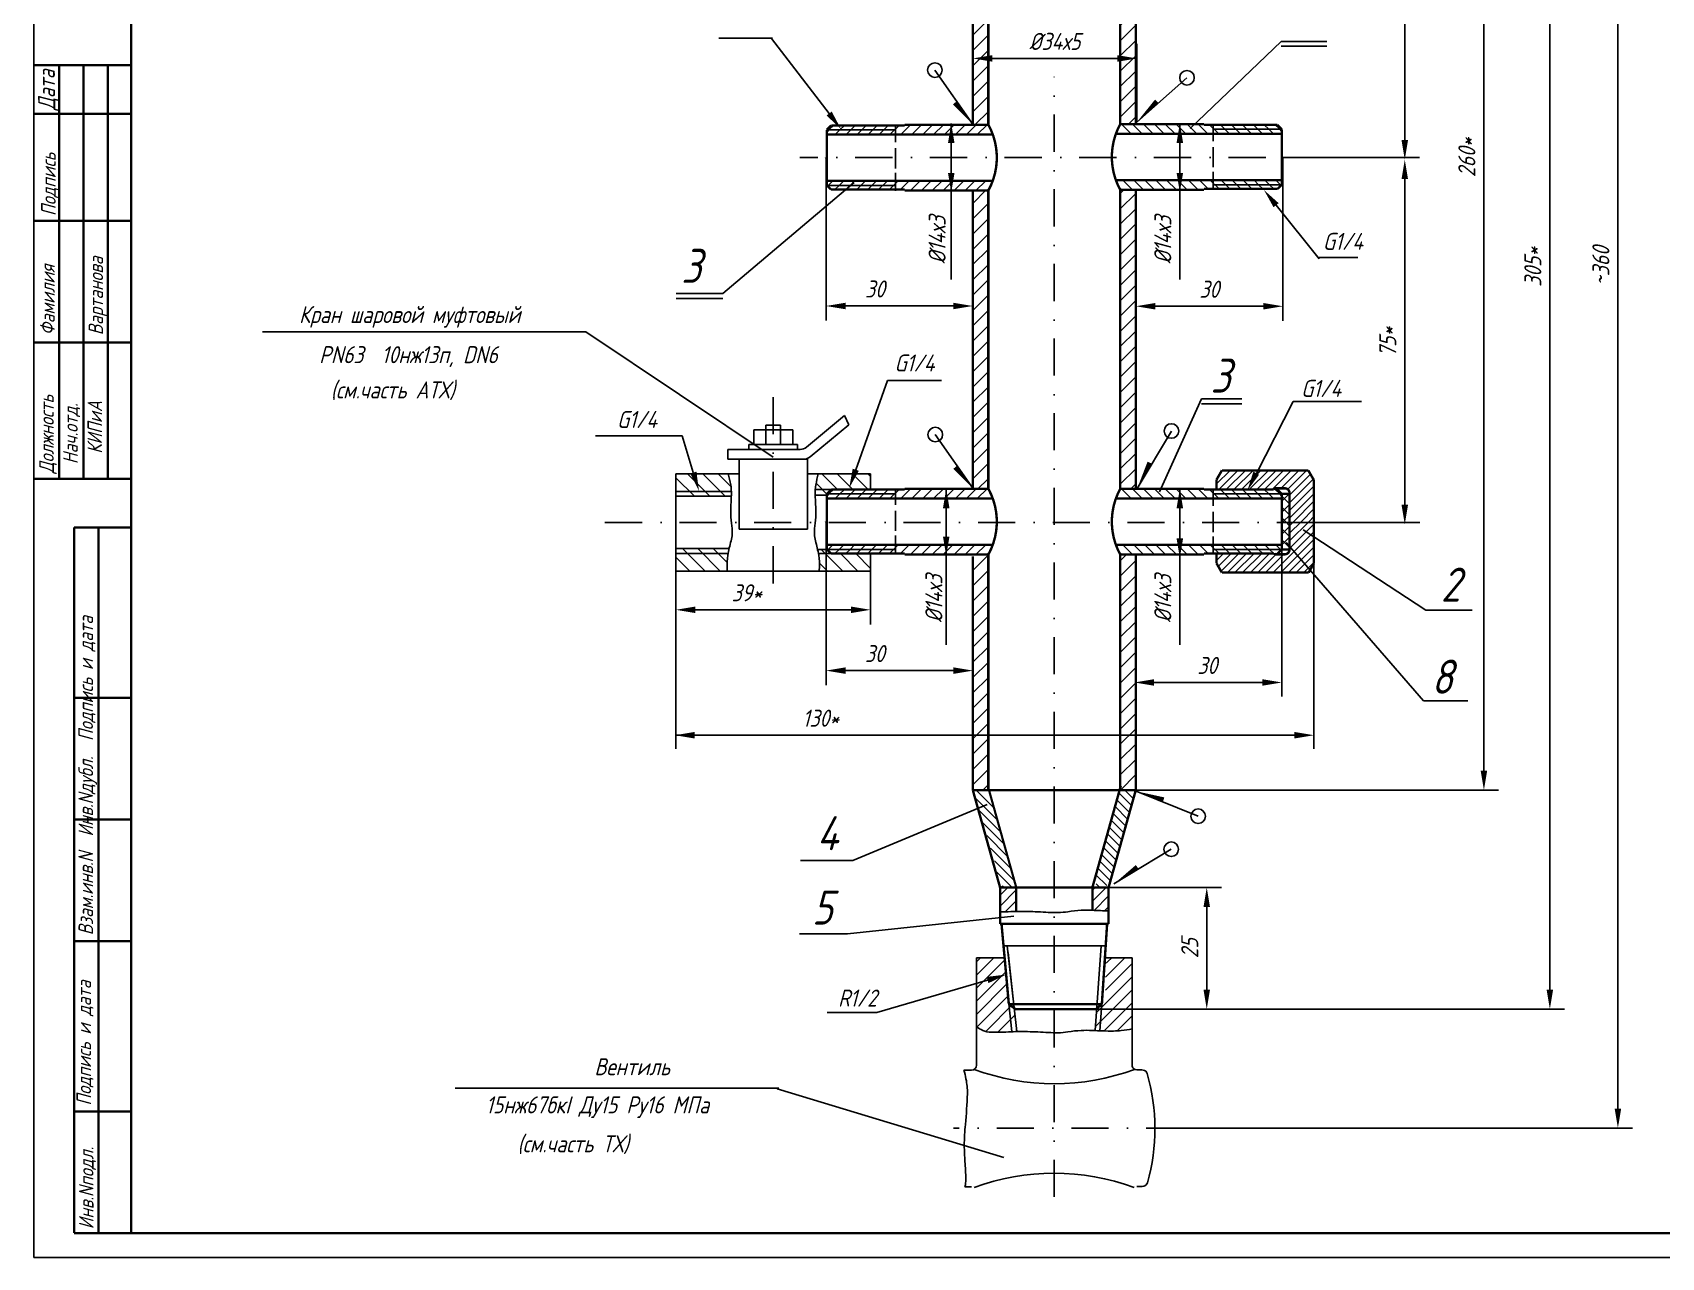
# Model space of a CAD drawing. Extents: x 57 to 1327, y 285 to 885.
# Drawn here: x 56.9 to 391.6, y 336.9 to 588.6 of the extents above; entities that cross this region are included whole.
import ezdxf
from ezdxf.enums import TextEntityAlignment as Align

# ---------------------------------------------------------------- set-up
doc = ezdxf.new("R2010")
doc.units = 0
doc.header["$LTSCALE"] = 0.6
doc.header["$MEASUREMENT"] = 0
doc.linetypes.add('DASHDOT', pattern=[25.4, 12.7, -6.35, 0, -6.35])
doc.linetypes.add('DASHED', pattern=[19.05, 12.7, -6.35])
doc.layers.get('0').update_dxf_attribs({"linetype": 'CONTINUOUS'})
doc.layers.get('DEFPOINTS').update_dxf_attribs({"linetype": 'CONTINUOUS'})
doc.styles.add('ROMANC', font='romanc', dxfattribs={"width": 0.8, "oblique": 15, "height": 3.5})
doc.dimstyles.get("Standard").update_dxf_attribs({"dimtxt": 0.18, "dimasz": 0.18, "dimexe": 0.18, "dimexo": 0.0625, "dimgap": 0.09, "dimtad": 0, "dimtih": 1, "dimtoh": 1, "dimdec": 4, "dimzin": 0, "dimdsep": 46, "dimtxsty": 'Standard', "dimcen": 0.09, "dimadec": 0, "dimazin": 0, "dimtfac": 1, "dimtdec": 4, "dimtofl": 0, "dimtmove": 0, "dimatfit": 3, "dimfxl": 0, "dimtolj": 1, "dimtzin": 0, "dimarcsym": 0})

# ---------------------------------------------------------------- blocks, each defined once
blk = doc.blocks.new('*D9')
at = {"color": 0, "linetype": 'ByBlock'}
for p, q in [((291.37, 717.78), (385.62, 717.78)), ((382.62, 713.78), (382.62, 367.51)), ((287.5, 363.51), (385.62, 363.51))]:
    blk.add_line(p, q, dxfattribs=at)
for points in [[(381.96, 713.78), (383.29, 713.78), (382.62, 717.78)], [(381.96, 367.51), (383.29, 367.51), (382.62, 363.51)]]:
    blk.add_solid(points, dxfattribs=at)
at = {"layer": 'DEFPOINTS', "color": 0, "linetype": 'ByBlock'}
for p in [(291.37, 717.78), (287.5, 363.51), (382.62, 363.51)]:
    blk.add_point(p, dxfattribs=at)
at = {"color": 0, "linetype": 'ByBlock', "style": 'ROMANC', "oblique": 15, "width": 0.8}
blk.add_text('~360', height=3.5, rotation=90, dxfattribs=at).set_placement((379.12, 540.64), align=Align.MIDDLE_CENTER)
blk = doc.blocks.new('*D10')
at = {"color": 0, "linetype": 'ByBlock'}
for p, q in [((266.82, 692.97), (358.09, 692.97)), ((355.09, 688.97), (355.09, 436.97)), ((266.82, 432.97), (358.09, 432.97))]:
    blk.add_line(p, q, dxfattribs=at)
for points in [[(354.42, 688.97), (355.76, 688.97), (355.09, 692.97)], [(354.42, 436.97), (355.76, 436.97), (355.09, 432.97)]]:
    blk.add_solid(points, dxfattribs=at)
at = {"layer": 'DEFPOINTS', "color": 0, "linetype": 'ByBlock'}
for p in [(266.82, 692.97), (266.82, 432.97), (355.09, 432.97)]:
    blk.add_point(p, dxfattribs=at)
at = {"color": 0, "linetype": 'ByBlock', "style": 'ROMANC', "oblique": 15, "width": 0.8}
blk.add_text('260*', height=3.5, rotation=90, dxfattribs=at).set_placement((351.59, 562.97), align=Align.MIDDLE_CENTER)
blk = doc.blocks.new('*D11')
at = {"color": 0, "linetype": 'ByBlock'}
for p, q in [((266.82, 692.97), (371.64, 692.97)), ((368.64, 688.97), (368.64, 391.97)), ((266.82, 387.97), (371.64, 387.97))]:
    blk.add_line(p, q, dxfattribs=at)
for points in [[(367.97, 688.97), (369.31, 688.97), (368.64, 692.97)], [(367.97, 391.97), (369.31, 391.97), (368.64, 387.97)]]:
    blk.add_solid(points, dxfattribs=at)
at = {"layer": 'DEFPOINTS', "color": 0, "linetype": 'ByBlock'}
for p in [(266.82, 692.97), (266.82, 387.97), (368.64, 387.97)]:
    blk.add_point(p, dxfattribs=at)
at = {"color": 0, "linetype": 'ByBlock', "style": 'ROMANC', "oblique": 15, "width": 0.8}
blk.add_text('305*', height=3.5, rotation=90, dxfattribs=at).set_placement((365.14, 540.47), align=Align.MIDDLE_CENTER)
blk = doc.blocks.new('*X6')
at = {"color": 0}
for p, q in [((453.46, 506.89), (456.16, 509.59)), ((483.76, 508.9), (484.45, 509.59)), ((483.76, 505.76), (486.96, 508.96)), ((453.46, 503.75), (456.66, 506.95)), ((483.76, 502.61), (486.96, 505.81)), ((453.46, 500.6), (456.66, 503.8)), ((483.76, 499.47), (486.96, 502.67)), ((453.46, 497.46), (456.66, 500.66)), ((483.76, 496.33), (486.96, 499.53)), ((453.46, 494.32), (456.66, 497.52)), ((483.76, 493.19), (486.96, 496.39)), ((453.46, 491.17), (456.66, 494.37)), ((483.76, 490.04), (486.96, 493.24)), ((453.46, 488.03), (456.66, 491.23)), ((483.76, 486.9), (486.96, 490.1)), ((453.46, 484.89), (456.66, 488.09)), ((483.76, 483.76), (486.96, 486.96)), ((453.46, 481.74), (456.66, 484.94)), ((483.76, 480.61), (486.96, 483.81)), ((453.46, 478.6), (456.66, 481.8)), ((453.46, 475.46), (456.66, 478.66)), ((483.76, 477.47), (486.96, 480.67)), ((453.46, 472.31), (456.66, 475.51)), ((483.76, 474.33), (486.96, 477.53)), ((453.46, 469.17), (456.66, 472.37)), ((483.76, 471.18), (486.96, 474.38)), ((453.46, 466.03), (456.66, 469.23)), ((483.76, 468.04), (486.96, 471.24)), ((453.46, 462.89), (456.66, 466.09)), ((483.76, 464.9), (486.96, 468.1)), ((453.46, 459.74), (456.66, 462.94)), ((483.76, 461.75), (486.96, 464.95)), ((453.46, 456.6), (456.66, 459.8)), ((483.76, 458.61), (486.96, 461.81)), ((483.76, 455.47), (486.96, 458.67)), ((453.46, 453.46), (456.66, 456.66)), ((483.76, 452.33), (486.96, 455.53)), ((453.46, 450.31), (456.66, 453.51)), ((483.76, 449.18), (486.96, 452.38)), ((454.38, 448.09), (456.66, 450.37)), ((485.81, 448.09), (486.96, 449.24))]:
    blk.add_line(p, q, dxfattribs=at)
blk = doc.blocks.new('*D12')
at = {"color": 0, "linetype": 'ByBlock'}
for p, q in [((313.78, 562.97), (313.78, 529.39)), ((283.57, 555.59), (283.57, 529.39)), ((309.78, 532.39), (287.57, 532.39))]:
    blk.add_line(p, q, dxfattribs=at)
for points in [[(287.57, 533.06), (287.57, 531.73), (283.57, 532.39)], [(309.78, 533.06), (309.78, 531.73), (313.78, 532.39)]]:
    blk.add_solid(points, dxfattribs=at)
at = {"layer": 'DEFPOINTS', "color": 0, "linetype": 'ByBlock'}
for p in [(313.78, 562.97), (283.57, 555.59), (283.57, 532.39)]:
    blk.add_point(p, dxfattribs=at)
at = {"color": 0, "linetype": 'ByBlock', "style": 'ROMANC', "oblique": 15, "width": 0.8}
blk.add_text('30', height=3.5, dxfattribs=at).set_placement((298.67, 535.89), align=Align.MIDDLE_CENTER)
blk = doc.blocks.new('*X7')
at = {"color": 0}
for p, q in [((483.78, 596.09), (483.76, 596.12)), ((486.03, 596.09), (484.03, 598.09)), ((488.27, 596.09), (486.27, 598.09)), ((490.52, 596.09), (488.52, 598.09)), ((492.76, 596.09), (490.76, 598.09)), ((495.01, 596.09), (493.01, 598.09)), ((497.25, 596.09), (495.25, 598.09)), ((499.5, 596.09), (497.5, 598.09)), ((501.74, 596.09), (499.74, 598.09)), ((503.99, 596.09), (502.12, 597.96)), ((506.23, 596.09), (504.37, 597.96)), ((506.96, 597.62), (506.61, 597.96)), ((507.53, 597.04), (506.96, 597.62)), ((508.48, 596.09), (507.53, 597.04)), ((509.77, 597.04), (508.86, 597.96)), ((510.72, 596.09), (509.77, 597.04)), ((512.02, 597.04), (511.1, 597.96)), ((512.97, 596.09), (512.02, 597.04)), ((514.26, 597.04), (513.35, 597.96)), ((515.21, 596.09), (514.26, 597.04)), ((516.51, 597.04), (515.45, 598.1)), ((516.96, 596.6), (516.51, 597.04)), ((486.3, 584.59), (484.3, 586.59)), ((488.55, 584.59), (486.55, 586.59)), ((490.79, 584.59), (488.79, 586.59)), ((493.04, 584.59), (491.04, 586.59)), ((495.28, 584.59), (493.28, 586.59)), ((497.53, 584.59), (495.53, 586.59)), ((499.77, 584.59), (497.77, 586.59)), ((501.96, 584.65), (500.02, 586.59)), ((504.05, 584.8), (502.26, 586.59)), ((506.3, 584.8), (504.51, 586.59)), ((506.96, 586.39), (506.75, 586.59)), ((507.7, 585.64), (506.96, 586.39)), ((509.95, 585.64), (509, 586.59)), ((512.19, 585.64), (511.24, 586.59)), ((514.44, 585.64), (513.49, 586.59)), ((516.68, 585.64), (515.73, 586.59)), ((484.06, 584.59), (483.76, 584.89)), ((508.54, 584.8), (507.7, 585.64)), ((510.79, 584.8), (509.95, 585.64)), ((513.03, 584.8), (512.19, 585.64)), ((515.28, 584.8), (514.44, 585.64)), ((516.82, 585.51), (516.68, 585.64))]:
    blk.add_line(p, q, dxfattribs=at)
blk = doc.blocks.new('*X5')
at = {"color": 0}
for p, q in [((453.46, 431.45), (456.6, 434.59)), ((483.76, 433.47), (484.88, 434.59)), ((483.76, 430.32), (486.96, 433.52)), ((453.46, 428.31), (456.66, 431.51)), ((483.76, 427.18), (486.96, 430.38)), ((453.46, 425.17), (456.66, 428.37)), ((453.46, 422.03), (456.66, 425.23)), ((483.76, 424.04), (486.96, 427.24)), ((453.46, 418.88), (456.66, 422.08)), ((483.76, 420.89), (486.96, 424.09)), ((453.46, 415.74), (456.66, 418.94)), ((483.76, 417.75), (486.96, 420.95)), ((453.46, 412.6), (456.66, 415.8)), ((483.76, 414.61), (486.96, 417.81)), ((453.46, 409.45), (456.66, 412.65)), ((483.76, 411.46), (486.96, 414.66)), ((453.46, 406.31), (456.66, 409.51)), ((483.76, 408.32), (486.96, 411.52)), ((483.76, 405.18), (486.96, 408.38)), ((453.46, 403.17), (456.66, 406.37)), ((483.76, 402.04), (486.96, 405.24)), ((453.46, 400.02), (456.66, 403.22)), ((483.76, 398.89), (486.96, 402.09)), ((453.46, 396.88), (456.66, 400.08)), ((483.76, 395.75), (486.96, 398.95)), ((453.46, 393.74), (456.66, 396.94)), ((483.76, 392.61), (486.96, 395.81)), ((453.46, 390.59), (456.66, 393.79)), ((483.76, 389.46), (486.96, 392.66)), ((453.46, 387.45), (456.66, 390.65)), ((483.78, 386.34), (486.96, 389.52)), ((455.49, 386.34), (456.66, 387.51)), ((486.92, 386.34), (486.96, 386.38))]:
    blk.add_line(p, q, dxfattribs=at)
blk = doc.blocks.new('*X8')
at = {"color": 0}
for p, q in [((459.06, 364.76), (460.64, 366.34)), ((459.06, 362.52), (462.38, 365.84)), ((478.03, 365.78), (478.6, 366.34)), ((478.03, 363.54), (480.84, 366.34)), ((460.1, 361.32), (462.38, 363.6)), ((478.37, 361.62), (481.36, 364.61)), ((480.54, 361.55), (481.36, 362.37))]:
    blk.add_line(p, q, dxfattribs=at)
blk = doc.blocks.new('*X4')
at = {"color": 0}
for p, q in [((453.46, 582.32), (455.73, 584.59)), ((453.46, 579.18), (456.66, 582.38)), ((483.76, 584.33), (484.02, 584.59)), ((483.76, 581.19), (486.96, 584.39)), ((453.46, 576.04), (456.66, 579.24)), ((483.76, 578.05), (486.96, 581.25)), ((453.46, 572.89), (456.66, 576.09)), ((483.76, 574.91), (486.96, 578.11)), ((453.46, 569.75), (456.66, 572.95)), ((483.76, 571.76), (486.96, 574.96)), ((453.46, 566.61), (456.66, 569.81)), ((483.76, 568.62), (486.96, 571.82)), ((453.46, 563.46), (456.66, 566.66)), ((483.76, 565.48), (486.96, 568.68)), ((453.46, 560.32), (456.66, 563.52)), ((483.76, 562.33), (486.96, 565.53)), ((483.76, 559.19), (486.96, 562.39)), ((453.46, 557.18), (456.66, 560.38)), ((483.76, 556.05), (486.96, 559.25)), ((453.46, 554.03), (456.66, 557.23)), ((483.76, 552.9), (486.96, 556.1)), ((453.46, 550.89), (456.66, 554.09)), ((483.76, 549.76), (486.96, 552.96)), ((453.46, 547.75), (456.66, 550.95)), ((483.76, 546.62), (486.96, 549.82)), ((453.46, 544.61), (456.66, 547.81)), ((483.76, 543.47), (486.96, 546.67)), ((453.46, 541.46), (456.66, 544.66)), ((483.76, 540.33), (486.96, 543.53)), ((453.46, 538.32), (456.66, 541.52)), ((483.76, 537.19), (486.96, 540.39)), ((453.46, 535.18), (456.66, 538.38)), ((483.76, 534.05), (486.96, 537.25)), ((453.46, 532.03), (456.66, 535.23)), ((483.76, 530.9), (486.96, 534.1)), ((453.46, 528.89), (456.66, 532.09)), ((453.46, 525.75), (456.66, 528.95)), ((483.76, 527.76), (486.96, 530.96)), ((453.95, 523.09), (456.66, 525.8)), ((483.76, 524.62), (486.96, 527.82)), ((485.38, 523.09), (486.96, 524.67))]:
    blk.add_line(p, q, dxfattribs=at)

msp = doc.modelspace()

# ---------------------------------------------------------------- linework, layer by layer
for p, q in [((57.1204, 336.9396), (57.1204, 756.9396)), ((197.87, 587.494), (208.936, 587.494)), ((220.54773, 571.98896), (208.69435, 587.44474)), ((294.71, 568.932), (313.461, 586.819)), ((313.461, 586.819), (322.837, 586.819)), ((313.461, 585.819), (322.837, 585.819)), ((250.15347, 569.673), (242.27294, 580.92638)), ((283.78804, 570.24755), (294.08034, 579.34755)), ((234.185, 566.111), (234.185, 569.622)), ((235.068, 569.5525), (235.068, 569.687)), ((298.568, 569.6785), (298.568, 569.813)), ((299.451, 566.344), (299.451, 569.855)), ((234.185, 560.728), (234.185, 564.873)), ((299.451, 560.961), (299.451, 565.106)), ((234.185, 556.122), (234.185, 559.8)), ((299.451, 556.355), (299.451, 560.033)), ((225.703, 557.797), (198.691, 535.002)), ((235.068, 556.187), (235.068, 556.3955)), ((298.568, 556.313), (298.568, 556.5215)), ((312.38636, 553.16464), (321.20818, 542.12973)), ((320.942, 542.385), (329.174, 542.385)), ((198.691, 535.002), (189.087, 535.002)), ((198.691, 534.002), (189.087, 534.002)), ((170.536, 527.107), (104.14185, 527.107)), ((209.034, 501.376), (170.536, 527.107)), ((226.01152, 498.79833), (232.544, 517.148)), ((232.544, 517.148), (243.61, 517.148)), ((288.404, 494.271), (297.09, 513.367)), ((297.09, 513.367), (305.342, 513.367)), ((297.09, 512.367), (305.342, 512.367)), ((308.30431, 497.90688), (315.872, 512.797)), ((315.872, 512.797), (329.943, 512.797)), ((215.9005, 503.43698), (223.69984, 509.93045)), ((190.33634, 505.756), (172.551, 505.756)), ((192.64141, 498.21719), (190.33634, 505.756)), ((205.068, 503.974), (205.068, 506.974)), ((207.568, 503.974), (207.568, 507.974)), ((210.568, 503.974), (210.568, 507.974)), ((213.068, 503.974), (213.068, 506.974)), ((216.62409, 501.43698), (224.56783, 508.05067)), ((250.23947, 494.785), (242.35894, 506.03838)), ((283.84593, 494.95393), (290.87783, 506.7562)), ((199.717, 502.974), (199.717, 500.974)), ((204.068, 502.974), (204.068, 503.974)), ((214.068, 502.974), (214.068, 503.974)), ((202.068, 486.584), (202.068, 500.974)), ((216.068, 486.584), (216.068, 501.10948)), ((189.068, 494.3435), (189.068, 497.974)), ((229.068, 494.7455), (229.068, 497.974)), ((189.068, 494.3435), (200.46111, 494.3435)), ((189.068, 493.3435), (200.45209, 493.3435)), ((220.29212, 493.60588), (217.67509, 493.60588)), ((220.9835, 494.7455), (217.69728, 494.7455)), ((234.185, 491.605), (234.185, 494.7455)), ((235.068, 494.7455), (235.068, 494.88)), ((298.568, 494.7455), (298.568, 494.88)), ((299.451, 491.369), (299.451, 494.88)), ((234.185, 486.222), (234.185, 490.367)), ((299.451, 485.986), (299.451, 490.131)), ((202.068, 486.584), (216.068, 486.584)), ((317.936, 486.459), (343.125, 469.967)), ((320.156, 487.974), (341.953, 487.974)), ((189.068, 482.5885), (199.068, 482.5885)), ((199.085, 482.5885), (199.9971, 482.5885)), ((220.068, 482.43), (218.17284, 482.43)), ((234.185, 481.5885), (234.185, 485.294)), ((299.451, 481.38), (299.451, 485.058)), ((314.462, 483.855), (342.691, 451.305)), ((189.068, 481.5885), (199.80002, 481.5885)), ((189.068, 477.974), (189.068, 481.5885)), ((220.9095, 481.5885), (218.33598, 481.5885)), ((229.068, 477.974), (229.068, 481.5885)), ((235.068, 481.38), (235.068, 481.5885)), ((298.568, 481.38), (298.568, 481.5885)), ((343.125, 469.967), (352.68, 469.967)), ((342.691, 451.305), (351.811, 451.305)), ((283.62754, 432.73032), (296.37424, 427.60556)), ((253.02, 429.98), (225.384, 418.516)), ((225.384, 418.516), (214.695, 418.516)), ((279.08033, 413.69177), (290.83045, 420.81048)), ((277.468, 412.974), (256.168, 412.974)), ((258.495, 407.052), (224.342, 403.405)), ((224.342, 403.405), (214.434, 403.405)), ((250.818, 398.506), (250.818, 376.44178)), ((277.37277, 400.974), (256.37831, 400.974)), ((257.14663, 400.974), (259.10543, 383.34485)), ((257.30058, 399.58846), (258.57055, 388.1588)), ((276.42823, 400.974), (275.2005, 383.54622)), ((277.25701, 398.50843), (276.20083, 383.51573)), ((282.818, 398.506), (282.818, 376.21038)), ((253.09332, 393.93906), (230.338, 387.251)), ((257.46337, 389.068), (258.09959, 383.34202)), ((257.46623, 389.04225), (258.57055, 388.1588)), ((276.58718, 388.99999), (275.40568, 387.974)), ((230.338, 387.251), (220.17, 387.251)), ((275.40568, 387.974), (258.80154, 387.974)), ((249.818, 375.44178), (248.2432, 375.44178)), ((283.777, 375.49378), (284.543, 375.49378)), ((143.69564, 371.691), (210.19333, 371.691)), ((209.834, 371.59), (256.472, 357.48)), ((249.818, 351.45122), (248.46337, 351.45122)), ((283.777, 351.50322), (284.543, 351.50322)), ((651.1204, 336.9396), (57.1204, 336.9396))]:
    msp.add_line(p, q)
at = {"color": 0, "linetype": 'ByBlock'}
for p, q in [((338.832, 633.44026), (338.832, 566.52926)), ((250.068, 569.77571), (250.068, 586.318)), ((283.78804, 570.24755), (283.78804, 586.318)), ((254.068, 583.318), (279.78804, 583.318)), ((245.638, 569.958), (245.638, 556.458)), ((292.608, 569.958), (292.608, 556.458)), ((219.92311, 562.896), (219.92311, 529.447)), ((313.568, 562.96426), (341.832, 562.96426)), ((245.638, 556.458), (245.638, 548.458)), ((292.608, 556.458), (292.608, 548.458)), ((338.832, 558.52926), (338.832, 491.59626)), ((245.638, 548.458), (245.638, 537.874)), ((292.608, 548.458), (292.608, 537.874)), ((223.92311, 532.447), (246.72246, 532.447)), ((189.068, 497.974), (189.068, 441.438)), ((244.607, 494.88), (244.607, 481.38)), ((283.568, 494.88), (295.608, 494.88)), ((292.608, 494.88), (292.608, 481.38)), ((219.92311, 487.974), (219.92311, 454.525)), ((313.568, 487.974), (313.568, 452.237)), ((229.068, 481.504), (229.068, 467.016)), ((244.607, 481.38), (244.607, 473.38)), ((282.91354, 481.38), (295.608, 481.38)), ((292.608, 481.38), (292.608, 473.38)), ((320.156, 481.31008), (320.156, 441.438)), ((244.607, 473.38), (244.607, 462.796)), ((292.608, 473.38), (292.608, 462.796)), ((193.068, 470.016), (225.068, 470.016)), ((223.92311, 457.525), (246.72246, 457.525)), ((309.568, 455.087), (286.91354, 455.087)), ((189.068, 444.246), (316.156, 444.246)), ((277.468, 412.974), (301.137, 412.974)), ((298.137, 408.974), (298.137, 391.974)), ((275.51242, 387.974), (301.137, 387.974))]:
    msp.add_line(p, q, dxfattribs=at)
at = {"linetype": 'DASHDOT'}
for p, q in [((266.818, 349.394), (266.818, 579.511)), ((325.586, 562.974), (214.546, 562.974)), ((209.068, 475.441), (209.068, 515.526)), ((320.156, 487.974), (173.761, 487.974)), ((293.281, 363.506), (246.12, 363.506))]:
    msp.add_line(p, q, dxfattribs=at)
at = {"linetype": 'Continuous'}
for p, q in [((220.068, 568.637), (234.185, 568.637)), ((313.568, 568.763), (299.451, 568.763)), ((220.068, 557.237), (234.185, 557.237)), ((313.568, 557.363), (299.451, 557.363)), ((213.068, 506.974), (205.068, 506.974)), ((210.568, 507.974), (207.568, 507.974)), ((214.62082, 502.974), (199.717, 502.974)), ((214.068, 503.974), (204.068, 503.974)), ((216.068, 500.974), (199.717, 500.974)), ((202.068, 497.974), (189.068, 497.974)), ((229.068, 497.974), (216.068, 497.974)), ((220.068, 493.83), (234.185, 493.83)), ((313.568, 493.83), (299.451, 493.83)), ((220.068, 482.43), (234.185, 482.43)), ((313.568, 482.43), (299.451, 482.43)), ((229.068, 477.974), (189.068, 477.974)), ((256.60334, 398.506), (250.818, 398.506)), ((282.818, 398.506), (277.318, 398.506)), ((276.55725, 388.974), (257.55154, 388.974)), ((276.55725, 388.974), (266.818, 388.974))]:
    msp.add_line(p, q, dxfattribs=at)
at = {"color": 0}
for p, q in [((220.068, 562.63611), (219.76711, 562.937)), ((220.068, 562.63611), (219.76711, 562.937)), ((313.568, 562.76211), (313.86889, 563.063)), ((192.86808, 493.3435), (189.068, 497.14358)), ((196.01117, 493.3435), (191.42917, 497.9255)), ((199.15426, 493.3435), (194.57226, 497.9255)), ((200.38745, 495.25339), (197.71534, 497.9255)), ((220.27195, 493.60588), (217.87002, 496.00781)), ((222.27542, 494.7455), (219.04692, 497.974)), ((225.41851, 494.7455), (222.19001, 497.974)), ((228.5616, 494.7455), (225.3331, 497.974)), ((229.068, 497.38219), (228.47619, 497.974)), ((300.156, 495.88406), (302.93894, 498.667)), ((300.58898, 494.7455), (304.51048, 498.667)), ((301.09529, 498.3949), (301.36739, 498.667)), ((302.16053, 494.7455), (306.08203, 498.667)), ((303.73207, 494.7455), (307.65357, 498.667)), ((305.30361, 494.7455), (309.22511, 498.667)), ((306.87516, 494.7455), (310.79666, 498.667)), ((308.4467, 494.7455), (312.3682, 498.667)), ((310.01825, 494.7455), (313.93975, 498.667)), ((311.58979, 494.7455), (315.51129, 498.667)), ((313.40484, 494.989), (317.08284, 498.667)), ((314.76583, 494.77844), (318.65438, 498.667)), ((315.152, 493.59307), (319.44954, 497.89062)), ((315.152, 492.02153), (319.97674, 496.84626)), ((315.152, 490.44998), (320.156, 495.45398)), ((313.568, 492.31924), (315.07876, 493.83)), ((315.152, 491.79776), (313.568, 493.38176)), ((315.152, 488.87844), (320.156, 493.88244)), ((316.01211, 488.167), (320.156, 492.31089)), ((313.568, 490.07418), (315.152, 491.65818)), ((315.152, 489.55269), (313.568, 491.13669)), ((314.32963, 488.13), (313.568, 488.89163)), ((313.86889, 488.13), (315.152, 489.41311)), ((317.58365, 488.167), (320.156, 490.73935)), ((319.1552, 488.167), (320.156, 489.1678)), ((220.068, 487.82911), (219.76711, 488.13)), ((220.068, 487.82911), (219.76711, 488.13)), ((311.79829, 477.667), (320.156, 486.02471)), ((313.568, 487.82911), (313.86889, 488.13)), ((313.568, 485.58405), (315.152, 487.16805)), ((315.152, 485.06257), (313.568, 486.64657)), ((315.152, 487.30763), (314.32963, 488.13)), ((315.152, 484.1638), (319.1552, 488.167)), ((315.152, 485.73535), (317.58365, 488.167)), ((315.152, 487.30689), (316.01211, 488.167)), ((315.152, 482.59226), (320.156, 487.59626)), ((195.04367, 477.974), (190.42917, 482.5885)), ((198.18676, 477.974), (193.57226, 482.5885)), ((199.58522, 479.71862), (196.71534, 482.5885)), ((223.33147, 477.974), (218.87547, 482.43)), ((313.36983, 477.667), (320.156, 484.45317)), ((313.568, 483.33898), (315.152, 484.92298)), ((315.152, 482.8175), (313.568, 484.4015)), ((314.94138, 477.667), (320.156, 482.88162)), ((191.90058, 477.974), (189.068, 480.80658)), ((220.18838, 477.974), (218.55494, 479.60744)), ((226.47456, 477.974), (222.86006, 481.5885)), ((229.068, 478.52365), (226.00315, 481.5885)), ((300.156, 480.16862), (301.57588, 481.5885)), ((300.50516, 478.94623), (303.14743, 481.5885)), ((301.08039, 477.94991), (304.71897, 481.5885)), ((302.36902, 477.667), (306.29052, 481.5885)), ((303.94056, 477.667), (307.86206, 481.5885)), ((305.51211, 477.667), (309.43361, 481.5885)), ((307.10861, 477.667), (311.03011, 481.5885)), ((308.6552, 477.667), (312.4052, 481.417)), ((310.22674, 477.667), (313.97674, 481.417)), ((316.51292, 477.667), (320.156, 481.31008)), ((318.08447, 477.667), (320.156, 479.73853)), ((254.41474, 429.31803), (250.75878, 432.974)), ((282.67107, 429.79852), (280.0743, 432.3953)), ((283.06345, 431.20219), (281.29165, 432.974)), ((283.45575, 432.60595), (283.0877, 432.974)), ((255.11321, 426.82352), (250.55305, 431.38368)), ((255.81167, 424.329), (251.34124, 428.79943)), ((281.88632, 426.99118), (279.28954, 429.58795)), ((282.2787, 428.39485), (279.68192, 430.99163)), ((256.51014, 421.83449), (252.12944, 426.21518)), ((280.70918, 422.78016), (278.1124, 425.37694)), ((281.10156, 424.18383), (278.50478, 426.78061)), ((281.49394, 425.5875), (278.89716, 428.18428)), ((257.2086, 419.33997), (252.91763, 423.63094)), ((279.92443, 419.97281), (277.32765, 422.56959)), ((280.3168, 421.37648), (277.72003, 423.97326)), ((257.90707, 416.84545), (253.70583, 421.04669)), ((258.60553, 414.35094), (254.49402, 418.46244)), ((279.13967, 417.16547), (276.54289, 419.76224)), ((279.53205, 418.56914), (276.93527, 421.16592)), ((258.18642, 412.974), (254.68862, 416.4718)), ((277.57901, 413.33797), (275.36576, 415.55123)), ((278.35491, 414.35812), (275.75813, 416.9549)), ((278.74729, 415.76179), (276.15051, 418.35857)), ((256.39037, 412.974), (256.07041, 413.29395)), ((276.14693, 412.974), (275.39675, 413.72418)), ((250.818, 397.65489), (251.66911, 398.506)), ((250.818, 394.96081), (254.36319, 398.506)), ((277.16623, 397.21974), (278.5457, 398.41764)), ((277.318, 394.52005), (281.30395, 398.506)), ((250.818, 392.26674), (256.47896, 397.9277)), ((250.818, 389.57266), (256.74837, 395.50303)), ((277.318, 391.82597), (282.818, 397.32597)), ((250.818, 386.87858), (257.01777, 393.07836)), ((275.25917, 384.37898), (282.818, 391.93782)), ((275.46334, 387.27723), (282.818, 394.63189)), ((250.86622, 384.23273), (257.28718, 390.65369)), ((252.71578, 383.38821), (258.46213, 389.13456)), ((277.056, 383.48173), (282.818, 389.24374)), ((255.24152, 383.21987), (258.73154, 386.70989)), ((279.75337, 383.48503), (282.818, 386.54966))]:
    msp.add_line(p, q, dxfattribs=at)
at = {"linetype": 'DASHED'}
msp.add_line((277.468, 400.974), (256.37831, 400.974), dxfattribs=at)
for points, const_width in [([(77.1204, 341.9396), (77.1204, 751.9396)], 0.5), ([(250.068, 570.088), (250.068, 631.281)], 0.5), ([(250.068, 569.724), (250.068, 631.224)], 0.5), ([(253.268, 569.687), (253.268, 631.244)], 0.5), ([(253.268, 569.937), (253.268, 631.244)], 0.5), ([(280.368, 569.813), (280.368, 631.224)], 0.5), ([(283.568, 569.724), (283.568, 631.224)], 0.5), ([(77.2404, 581.9396), (57.1204, 581.9396)], 0.5), ([(62.3404, 496.9396), (62.3404, 581.9396)], 0.5), ([(67.3404, 496.9396), (67.3404, 581.9396)], 0.5), ([(72.3404, 496.9396), (72.3404, 581.9396)], 0.5), ([(77.2404, 571.9396), (57.1204, 571.9396)], 0.5), ([(220.068, 568.637), (220.9835, 569.5525)], 0.5), ([(220.9835, 569.5525), (236.068, 569.5525)], 0.5), ([(221.63066, 569.64828), (221.72575, 569.5525)], 0.5), ([(235.068, 569.5525), (235.068, 569.687)], 0.5), ([(236.068, 569.687), (253.268, 569.687)], 0.5), ([(236.068, 569.5525), (236.068, 569.687)], 0.5), ([(297.568, 569.813), (280.368, 569.813)], 0.5), ([(297.568, 569.6785), (297.568, 569.813)], 0.5), ([(312.6525, 569.6785), (297.568, 569.6785)], 0.5), ([(298.568, 569.6785), (298.568, 569.813)], 0.5), ([(313.568, 568.763), (312.6525, 569.6785)], 0.5), ([(313.568, 557.363), (313.568, 568.763)], 0.5), ([(220.068, 557.237), (220.068, 568.637)], 0.5), ([(220.068, 567.687), (254.17189, 567.687)], 0.5), ([(313.568, 567.813), (279.46411, 567.813)], 0.5), ([(220.068, 558.187), (254.17189, 558.187)], 0.5), ([(220.068, 557.237), (220.9095, 556.3955)], 0.5), ([(220.9095, 556.3955), (236.068, 556.3955)], 0.5), ([(221.63066, 556.37172), (221.65427, 556.3955)], 0.25), ([(235.068, 556.187), (235.068, 556.3955)], 0.5), ([(236.068, 556.187), (236.068, 556.3955)], 0.5), ([(236.068, 556.187), (253.268, 556.187)], 0.5), ([(250.068, 495.031), (250.068, 556.224)], 0.5), ([(253.268, 494.88), (253.268, 556.187)], 0.5), ([(313.568, 558.313), (279.46411, 558.313)], 0.5), ([(280.368, 494.88), (280.368, 556.313)], 0.5), ([(297.568, 556.313), (280.368, 556.313)], 0.5), ([(283.568, 494.724), (283.568, 556.224)], 0.5), ([(297.568, 556.313), (297.568, 556.5215)], 0.5), ([(312.7265, 556.5215), (297.568, 556.5215)], 0.5), ([(298.568, 556.313), (298.568, 556.5215)], 0.5), ([(312.00534, 556.49772), (311.98173, 556.5215)], 0.25), ([(313.568, 557.363), (312.7265, 556.5215)], 0.5), ([(77.2404, 549.9396), (57.1204, 549.9396)], 0.5), ([(77.2404, 524.9396), (57.1204, 524.9396)], 0.5), ([(300.156, 496.768), (301.25239, 498.667)], 0.5), ([(319.0013, 498.667), (301.25239, 498.667)], 0.5), ([(320.156, 496.667), (319.0013, 498.667)], 0.5), ([(77.2404, 496.9396), (57.1204, 496.9396)], 0.5), ([(300.156, 496.768), (300.156, 494.7455)], 0.5), ([(320.156, 496.667), (320.156, 479.54541)], 0.5), ([(220.068, 493.83), (220.9835, 494.7455)], 0.5), ([(220.068, 482.43), (220.068, 493.83)], 0.5), ([(220.068, 492.88), (254.17189, 492.88)], 0.5), ([(220.9835, 494.7455), (236.068, 494.7455)], 0.5), ([(221.63066, 494.84128), (221.72575, 494.7455)], 0.5), ([(236.068, 494.88), (253.268, 494.88)], 0.5), ([(236.068, 494.7455), (236.068, 494.88)], 0.5), ([(313.568, 492.88), (279.46411, 492.88)], 0.5), ([(297.568, 494.88), (280.368, 494.88)], 0.5), ([(297.568, 494.7455), (297.568, 494.88)], 0.5), ([(311.91025, 494.7455), (297.568, 494.7455)], 0.5), ([(298.568, 494.7455), (298.568, 494.88)], 0.5), ([(312.00534, 494.84128), (311.91025, 494.7455)], 0.5), ([(313.568, 493.83), (312.409, 494.989)], 0.5), ([(313.568, 482.43), (313.568, 493.83)], 0.5), ([(313.568, 493.83), (315.172, 493.83)], 0.5), ([(315.152, 482.417), (315.152, 493.989)], 0.5), ([(65.4004, 341.9396), (65.4004, 486.9396)], 0.5), ([(77.1204, 486.9396), (65.4004, 486.9396)], 0.5), ([(70.4004, 341.9396), (70.4004, 486.9396)], 0.5), ([(220.068, 483.38), (254.17189, 483.38)], 0.5), ([(220.068, 482.43), (220.9095, 481.5885)], 0.5), ([(313.568, 483.38), (279.46411, 483.38)], 0.5), ([(313.568, 482.43), (312.51587, 481.37787)], 0.5), ([(313.568, 482.43), (315.122, 482.43)], 0.5), ([(220.9095, 481.5885), (236.068, 481.5885)], 0.5), ([(221.63066, 481.56472), (221.65427, 481.5885)], 0.25), ([(235.068, 481.38), (235.068, 481.5885)], 0.5), ([(236.068, 481.38), (236.068, 481.5885)], 0.5), ([(236.068, 481.38), (253.268, 481.38)], 0.5), ([(250.068, 432.974), (250.068, 481.031)], 0.5), ([(253.268, 432.974), (253.268, 481.38)], 0.5), ([(297.568, 481.38), (280.368, 481.38)], 0.5), ([(280.368, 432.974), (280.368, 481.38)], 0.5), ([(283.568, 432.974), (283.568, 481.224)], 0.5), ([(297.568, 481.38), (297.568, 481.5885)], 0.5), ([(311.98173, 481.5885), (297.568, 481.5885)], 0.5), ([(298.568, 481.38), (298.568, 481.5885)], 0.5), ([(300.156, 481.5885), (300.156, 479.551)], 0.5), ([(300.156, 479.551), (301.24373, 477.667)], 0.5), ([(312.00534, 481.56472), (311.98173, 481.5885)], 0.25), ([(320.156, 479.54541), (319.0715, 477.667)], 0.5), ([(319.0715, 477.667), (301.24373, 477.667)], 0.5), ([(77.1204, 451.9396), (65.4004, 451.9396)], 0.5), ([(283.568, 432.974), (250.068, 432.974)], 0.5), ([(255.668, 412.974), (250.068, 432.974)], 0.5), ([(258.99107, 412.974), (253.14948, 433.83682)], 0.45), ([(274.64533, 412.974), (280.48614, 433.86862)], 0.5), ([(277.968, 412.974), (283.568, 433.00713)], 0.5), ([(77.1204, 426.9396), (65.4004, 426.9396)], 0.5), ([(277.968, 412.974), (255.668, 412.974)], 0.5), ([(255.668, 405.474), (255.668, 412.974)], 0.5), ([(258.99107, 412.974), (258.99107, 408.03899)], 0.5), ([(274.64533, 412.974), (274.64533, 408.27103)], 0.5), ([(277.968, 405.474), (277.968, 412.974)], 0.5), ([(277.968, 405.474), (255.668, 405.474)], 0.5), ([(257.46623, 389.04225), (255.968, 405.474)], 0.5), ([(276.58718, 388.99999), (277.668, 405.474)], 0.5), ([(77.1204, 401.9396), (65.4004, 401.9396)], 0.5), ([(257.46623, 389.04225), (258.80154, 387.974)], 0.5), ([(257.46623, 389.04225), (258.57055, 388.1588)], 0.5), ([(257.55154, 388.974), (266.808, 388.974)], 0.5), ([(276.55725, 388.974), (266.828, 388.974)], 0.5), ([(276.58718, 388.99999), (275.40568, 387.974)], 0.5), ([(275.40568, 387.974), (258.80154, 387.974)], 0.5), ([(77.1204, 366.9396), (65.4004, 366.9396)], 0.5), ([(646.4424, 341.9396), (65.4004, 341.9396)], 0.5)]:
    msp.add_lwpolyline(points, dxfattribs=dict(const_width=const_width))
for points, format in [([(250.15347, 569.673, 0, 1, 0), (246.37948, 574.20808, 1, 1, 0)], "xyseb"), ([(283.78804, 570.24755, 0, 1, 0), (287.86832, 574.50917, 1, 1, 0)], "xyseb"), ([(250.23947, 494.785, 0, 1, 0), (246.46548, 499.32008, 1, 1, 0)], "xyseb"), ([(283.84593, 494.95393, 0, 1, 0), (286.43447, 500.25577, 1, 1, 0)], "xyseb"), ([(199.81648, 497.974, -0.024155559), (200.32139, 495.69704, -0.050056378), (200.463, 493.674, -0.009001977), (200.36234, 491.58492, 0.015189341), (200.318, 490.346, 0.034926445), (200.48029, 487.83046, -0.038914959), (200.608, 485.571, -0.064169878), (200.40149, 484.1999, 0.029135832), (199.739, 481.229, 0.051672588), (199.58721, 478.61001, 0.006047744), (199.62379, 477.974)], "xyb"), ([(199.81648, 497.974, -0.024155559), (200.32139, 495.69704, -0.050056378), (200.463, 493.674, -0.009001977), (200.36234, 491.58492, 0.015189341), (200.318, 490.346, 0.034926445), (200.48029, 487.83046, -0.038914959), (200.608, 485.571, -0.064169878), (200.40149, 484.1999, 0.029135832), (199.739, 481.229, 0.051672588), (199.58721, 478.61001, 0.006047744), (199.62379, 477.974)], "xyb"), ([(218.31952, 497.974, 0.024155559), (217.81461, 495.69704, 0.050056378), (217.673, 493.674, 0.009001977), (217.77366, 491.58492, -0.015189341), (217.818, 490.346, -0.034926445), (217.65571, 487.83046, 0.038914959), (217.528, 485.571, 0.064169878), (217.73451, 484.1999, -0.029135832), (218.397, 481.229, -0.051672588), (218.54879, 478.61001, -0.006047744), (218.51221, 477.974)], "xyb"), ([(283.62754, 432.73032, 0, 1, 0), (289.26555, 430.99167, 1, 1, 0)], "xyseb"), ([(279.08033, 413.69177, 0, 1, 0), (283.85517, 417.15744, 1, 1, 0)], "xyseb"), ([(277.968, 408.16306, -0.010633307), (274.61636, 408.27258, 0.026226018), (272.326, 408.276, 0.028310418), (269.62418, 407.98428, -0.037564622), (267.583, 407.802, -0.018985559), (265.57384, 407.85022, 0.008914502), (261.299, 408.039, 0.019358492), (257.90338, 407.99686, -0.008851391), (255.668, 407.92213, -0.103314017)], "xyb"), ([(282.818, 383.87938, -0.010157751), (280.57912, 383.56003, -0.030036469), (278.966, 383.461, -0.01379802), (274.61636, 383.57558, 0.026226018), (272.326, 383.579, 0.028310418), (269.62418, 383.28728, -0.037564622), (267.583, 383.105, -0.018985559), (265.57384, 383.15322, 0.008914502), (261.299, 383.342, 0.019358492), (257.90338, 383.29986, -0.016130036), (253.829, 383.223, -0.103314017), (252.14724, 383.59782, -0.018146955), (250.818, 384.25884)], "xyb"), ([(248.2432, 375.44178, -0.009613406), (248.66808, 373.63093, -0.060208247), (248.946, 370.584, -0.018025436), (248.5336, 364.28291, 0.026042317), (248.318, 359.916, 0.020365688), (248.46077, 356.63363, -0.018463506), (248.632, 353.014, -0.058985379), (248.46337, 351.45122, -0.031086482)], "xyb")]:
    msp.add_lwpolyline(points, format=format)
at = {"const_width": 0.5}
for points in [[(253.268, 569.687, -0.256890417), (253.268, 556.187, -0.256890417)], [(253.268, 569.687, -0.256890417), (253.268, 556.187, -0.256890417)], [(280.368, 569.813, 0.256890417), (280.368, 556.313, 0.256890417)], [(253.268, 494.88, -0.256890417), (253.268, 481.38, -0.256890417)], [(253.268, 494.88, -0.256890417), (253.268, 481.38, -0.256890417)], [(280.368, 494.88, 0.256890417), (280.368, 481.38, 0.256890417)], [(312.36016, 494.989, 0.199850317), (312.00534, 494.84128, 0.199850317)], [(315.152, 493.989, 0.414213562), (314.152, 494.989, 0.414213562)], [(314.152, 481.417, 0.414213562), (315.152, 482.417, 0.414213562)], [(312.00534, 481.56472, 0.199850317), (312.36016, 481.417, 0.199850317)]]:
    msp.add_lwpolyline(points, format="xyb", dxfattribs=at)
for points in [[(223.69984, 509.93045), (224.56783, 508.05067)], [(315.152, 488.167), (315.152, 482.417)]]:
    msp.add_lwpolyline(points)
at = {"linetype": 'Continuous', "const_width": 0.5}
for points in [[(314.152, 494.989), (312.36016, 494.989)], [(314.152, 481.417), (312.36016, 481.417)]]:
    msp.add_lwpolyline(points, dxfattribs=at)
for centre in [(242.27294, 580.92638), (294.08034, 579.34755), (242.35894, 506.03838), (290.87783, 506.7562), (296.37424, 427.60556), (290.83045, 420.81048)]:
    msp.add_circle(centre, 1.5)
for centre, radius, start, end in [((214.62082, 504.974), 2, 270, 309.7796477), ((215.34441, 502.974), 2, 270, 309.7796477), ((249.818, 376.44178), 1, 270, 0), ((266.818, 420.01198), 47.38801, 249.6416083, 290.3583917), ((283.777, 376.49378), 1, 196.4635952, 270), ((284.543, 372.49378), 3, 79.2546456, 90), ((284.91589, 374.45871), 1, 16.3009077, 79.2546456), ((247.09, 363.397), 40.41014, 344.0258348, 16.3009077), ((266.818, 306.87002), 47.38801, 69.7556217, 110.3439067), ((284.543, 354.50322), 3, 270, 282.5726678), ((284.97836, 352.55118), 1, 282.5726678, 344.0258348)]:
    msp.add_arc(centre, radius, start, end)
at = {"color": 0, "linetype": 'ByBlock'}
for points in [[(254.068, 583.98467), (254.068, 582.65133), (250.068, 583.318)], [(279.78804, 583.98467), (279.78804, 582.65133), (283.78804, 583.318)], [(244.97133, 565.972), (246.30467, 565.972), (245.638, 569.972)], [(291.94133, 565.972), (293.27467, 565.972), (292.608, 569.972)], [(338.16533, 566.52926), (339.49867, 566.52926), (338.832, 562.52926)], [(338.16533, 558.52926), (339.49867, 558.52926), (338.832, 562.52926)], [(244.97133, 559.774), (246.30467, 559.774), (245.638, 555.774)], [(291.94133, 559.774), (293.27467, 559.774), (292.608, 555.774)], [(223.92311, 533.11367), (223.92311, 531.78033), (219.92311, 532.447)], [(246.04746, 533.11367), (246.04746, 531.78033), (250.04746, 532.447)], [(243.94033, 490.894), (245.27367, 490.894), (244.607, 494.894)], [(291.94133, 490.894), (293.27467, 490.894), (292.608, 494.894)], [(338.16533, 491.59626), (339.49867, 491.59626), (338.832, 487.59626)], [(243.94033, 485.054), (245.27367, 485.054), (244.607, 481.054)], [(291.94133, 484.696), (293.27467, 484.696), (292.608, 480.696)], [(193.068, 470.68267), (193.068, 469.34933), (189.068, 470.016)], [(225.068, 470.68267), (225.068, 469.34933), (229.068, 470.016)], [(223.92311, 458.19167), (223.92311, 456.85833), (219.92311, 457.525)], [(246.09746, 458.19167), (246.09746, 456.85833), (250.09746, 457.525)], [(287.26954, 455.75367), (287.26954, 454.42033), (283.26954, 455.087)], [(309.568, 455.75367), (309.568, 454.42033), (313.568, 455.087)], [(192.898, 444.91267), (192.898, 443.57933), (188.898, 444.246)], [(316.156, 444.91267), (316.156, 443.57933), (320.156, 444.246)], [(297.47033, 408.974), (298.80367, 408.974), (298.137, 412.974)], [(297.47033, 391.974), (298.80367, 391.974), (298.137, 387.974)]]:
    msp.add_solid(points, dxfattribs=at)
for points in [[(221.07674, 572.39467), (220.01873, 571.58326), (222.98197, 568.81493)], [(311.86564, 552.74835), (312.90708, 553.58092), (309.88864, 556.28896)], [(226.63958, 498.57474), (225.38347, 499.02192), (224.67, 495.03)], [(193.27894, 498.41212), (192.00388, 498.02226), (193.811, 494.392)], [(308.89862, 497.79083), (307.71, 498.39494), (306.492, 494.527)], [(252.90533, 394.57867), (253.28131, 393.29945), (256.931, 395.067)]]:
    msp.add_solid(points)
at = {"layer": 'DEFPOINTS', "color": 0, "linetype": 'ByBlock'}
for p in [(283.78804, 583.318), (250.068, 569.77571), (253.501, 569.838), (283.78804, 570.24755), (222.59049, 568.6815), (222.91721, 568.6815), (301.156, 568.8075), (310.71879, 568.8075), (311.04551, 568.8075), (219.92311, 562.896), (338.832, 562.52926), (229.068, 556.311), (250.72246, 556.302), (253.501, 555.838), (253.501, 555.838), (253.501, 555.838), (250.72246, 532.447), (315.51129, 498.667), (319.0013, 498.667), (320.156, 496.667), (320.156, 496.667), (222.59049, 493.8745), (222.91721, 493.8745), (232.48, 493.8745), (253.501, 495.031), (283.568, 494.88), (301.156, 493.8745), (310.71879, 493.8745), (311.04551, 493.8745), (177.068, 487.974), (219.92311, 487.974), (313.568, 487.974), (320.156, 487.59626), (338.832, 487.59626), (189.068, 481.504), (229.068, 481.504), (244.607, 481.38), (250.72246, 481.38), (253.501, 481.031), (253.501, 481.031), (253.501, 481.031), (282.91354, 481.38), (282.91354, 481.38), (292.608, 481.38), (320.156, 481.31008), (320.156, 479.54541), (229.068, 470.016), (250.72246, 457.525), (282.91354, 457.621), (320.156, 444.246), (277.468, 412.974), (250.818, 398.506), (258.46011, 389.15268), (275.58965, 389.07026), (258.57055, 388.1588), (258.57055, 388.1588), (275.51938, 388.07274), (275.51938, 388.07274), (277.468, 387.974), (298.137, 387.974)]:
    msp.add_point(p, dxfattribs=at)

# ---------------------------------------------------------------- block references
for name, p in [('*X4', (-203.388, 46.63)), ('*X7', (-203.388, -28.281)), ('*X6', (-203.388, 46.63)), ('*X7', (-203.388, -103.214)), ('*X5', (-203.388, 46.63)), ('*X8', (-203.388, 46.63))]:
    msp.add_blockref(name, p)
at = {"xscale": -1}
for p in [(737.024, -28.407), (737.024, -103.214)]:
    msp.add_blockref('*X7', p, dxfattribs=at)

# ---------------------------------------------------------------- texts
at = {"color": 0, "linetype": 'ByBlock', "style": 'ROMANC', "oblique": 15, "width": 0.8}
for s, height, p in [('%%C34х5', 3.5, (266.92802, 586.818)), ('G1/4', 3.5, (326.10676, 545.724)), ('3', 7, (192.21076, 540.687)), ('30', 3.5, (229.97679, 535.947)), ('Кран шаровой муфтовый', 3.5, (134.36076, 530.691)), ('PN63  10нж13п, DN6', 3.5, (134.11176, 522.446)), ('G1/4', 3.5, (238.07876, 520.737)), ('3', 7, (300.98576, 518.134)), ('(см.часть АТХ)', 3.5, (130.86076, 515.202)), ('G1/4', 3.5, (321.62776, 515.516)), ('G1/4', 3.5, (181.06576, 509.132)), ('2', 7, (348.23876, 475.184)), ('39*', 3.5, (203.626, 473.516)), ('30', 3.5, (229.92979, 461.025)), ('30', 3.5, (298.24077, 458.587)), ('8', 7, (346.48876, 456.275)), ('130*', 3.5, (218.806, 447.746)), ('4', 7, (220.19276, 424.105)), ('5', 7, (219.13876, 408.834)), ('R1/2', 3.5, (226.37276, 390.231)), ('Вентиль', 3.5, (180.082, 376.129)), ('15нж67бкI Ду15 Ру16 МПа', 3.5, (172.938, 368.287)), ('(см.часть ТХ)', 3.5, (167.923, 360.289))]:
    msp.add_text(s, height=height, dxfattribs=at).set_placement(p, align=Align.MIDDLE_CENTER)
at = {"style": 'ROMANC', "oblique": 15, "width": 0.538111}
msp.add_text('Дата', height=3.5, rotation=90.7556559, dxfattribs=at).set_placement((61.5434, 572.6746), (61.4334, 581.0146), align=Align.FIT)
at = {"style": 'ROMANC', "oblique": 15, "width": 0.8}
for s, p in [('Подпись', (61.6404, 550.9396)), ('Вартанова', (71.3674, 526.4396)), ('Фамилия', (61.4404, 526.4396)), ('Должность', (61.2404, 498.0396)), ('Нач.отд.', (66.1604, 499.9426)), ('КИПиА', (71.1574, 502.0816)), ('Взам.инв.N  Инв.Nдубл.  Подпись и дата', (69.3004, 403.1396)), ('Подпись и дата', (68.9004, 368.1396)), ('Инв.Nподл.', (69.4004, 342.7396))]:
    msp.add_text(s, height=3, rotation=90, dxfattribs=at).set_placement(p)
at = {"color": 0, "linetype": 'ByBlock', "style": 'ROMANC', "oblique": 15, "width": 0.8}
for s, p in [('%%C14х3', (242.732, 546.04524)), ('%%C14х3', (289.108, 546.04524)), ('75*', (335.332, 525.06276)), ('%%C14х3', (242.068, 472.33224)), ('%%C14х3', (289.108, 472.33224)), ('25', (294.637, 400.474))]:
    msp.add_text(s, height=3.5, rotation=90, dxfattribs=at).set_placement(p, align=Align.MIDDLE_CENTER)

# ---------------------------------------------------------------- dimensions: what is measured, and where the dimension line sits
for base, p1, p2, text, picture, middle in [((382.622, 363.506), (291.373, 717.776), (287.5, 363.506), '~360', '*D9', (379.122, 540.641)), ((355.091, 432.974), (266.818, 692.974), (266.818, 432.974), '260*', '*D10', (351.591, 562.974)), ((368.64, 387.974), (266.818, 692.974), (266.818, 387.974), '305*', '*D11', (365.14, 540.474))]:
    dim = msp.add_linear_dim(base=base, p1=p1, p2=p2, angle=90, text=text, dimstyle='Standard')
    dim.commit()
    dim.dimension.update_dxf_attribs({"geometry": picture, "text_midpoint": middle})
dim = msp.add_linear_dim(base=(283.568, 532.393), p1=(313.77989, 562.974), p2=(283.568, 555.58763), text='30', dimstyle='Standard')
dim.commit()
dim.dimension.update_dxf_attribs({"geometry": '*D12', "text_midpoint": (298.67394, 535.893)})

doc.saveas('drawing.dxf')
